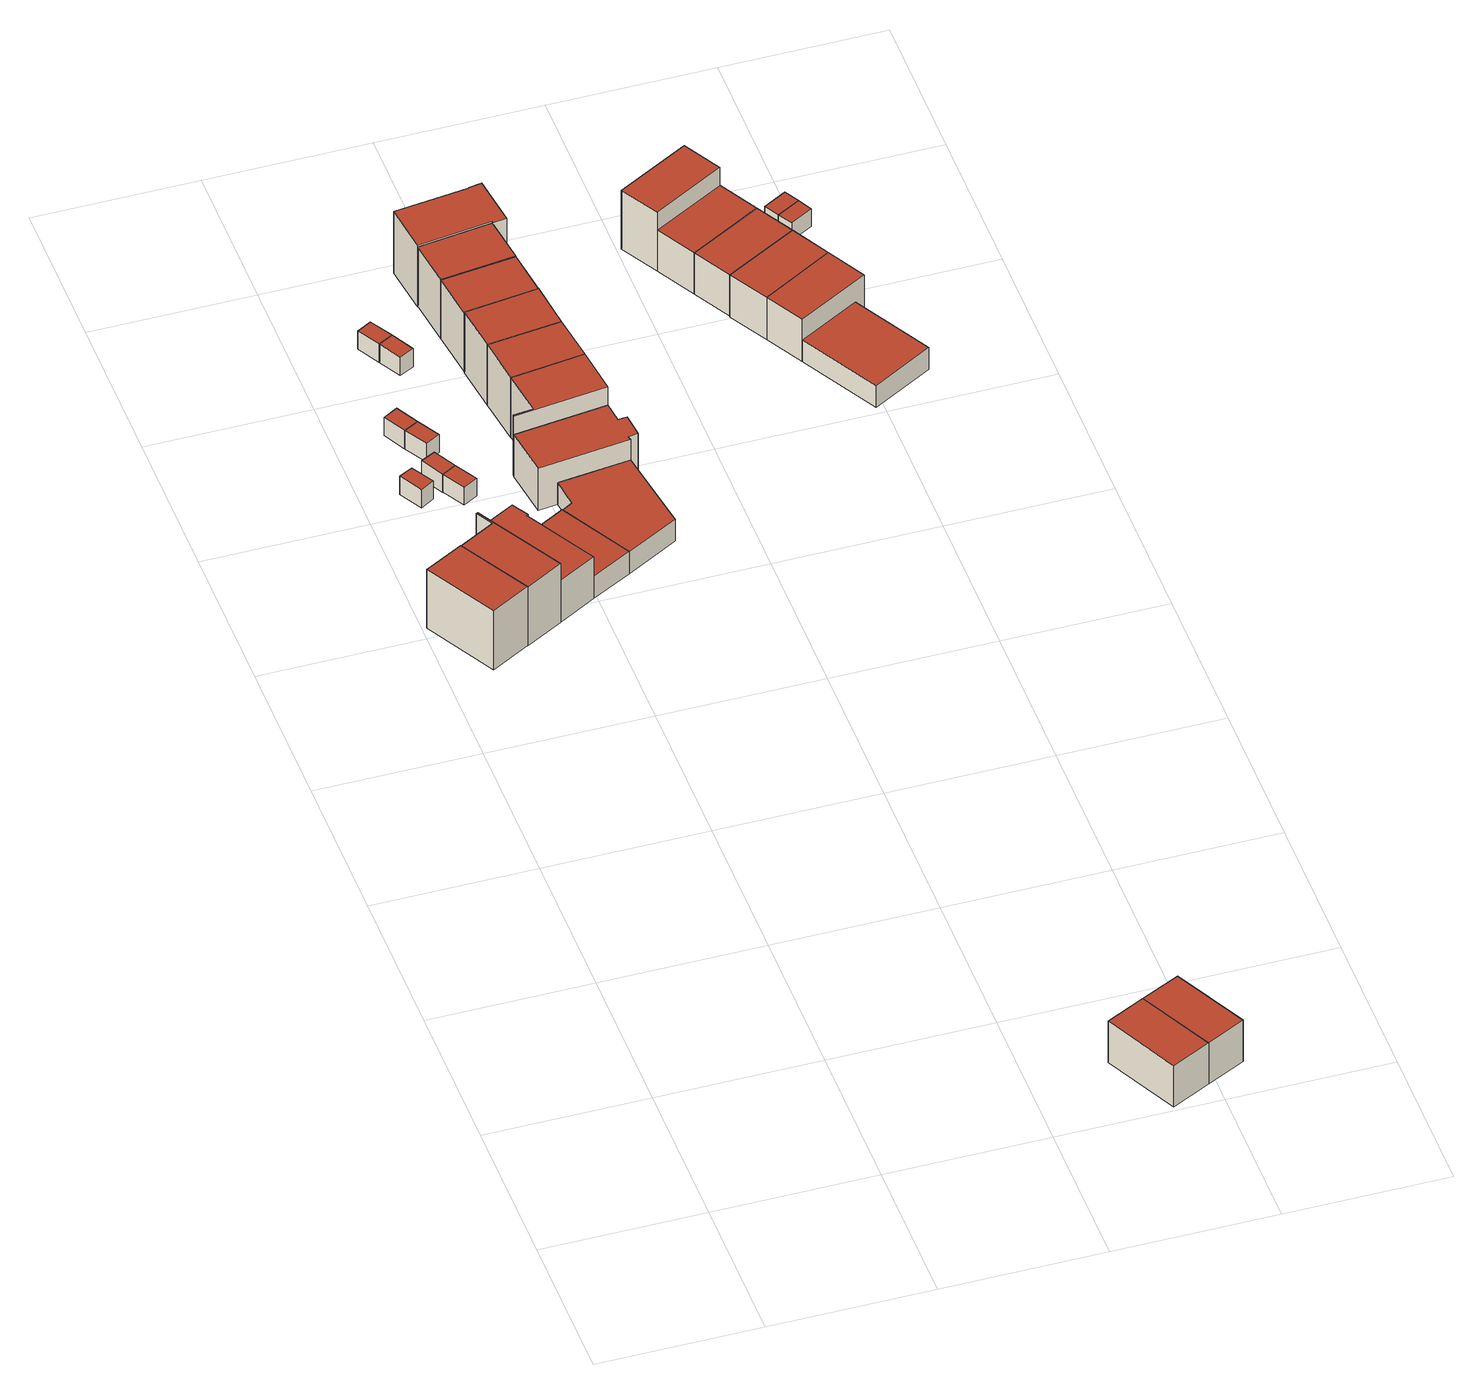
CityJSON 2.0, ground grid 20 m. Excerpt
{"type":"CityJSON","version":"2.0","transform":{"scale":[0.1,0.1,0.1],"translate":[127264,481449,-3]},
"CityObjects":{
"building1":{"type":"Building","attributes":{"b3_dak_type":"slanted","b3_h_dak_50p":5.55,"b3_h_dak_70p":6.26,"b3_h_dak_max":7.41,"b3_h_dak_min":1.38,"b3_h_maaiveld":-2.45,"b3_kas_warenhuis":false,"b3_mutatie_ahn3_ahn4":false,"b3_reconstructie_onvolledig":false,"b3_rmse_lod12":1.51,"b3_rmse_lod13":1.51,"b3_rmse_lod22":0.145,"b3_val3dity_lod12":"[]","b3_val3dity_lod13":"[]","b3_val3dity_lod22":"[]","b3_volume_lod12":475.88,"b3_volume_lod13":475.88,"b3_volume_lod22":431.52,"geconstateerd":false,"oorspronkelijkbouwjaar":2007,"status":"Pand in gebruik"},"children":["building1-1"]},
"building1-1":{"type":"BuildingPart","parents":["building1"],"geometry":[{"type":"Solid","lod":"1.2","boundaries":[[[[0,1,2,3]],[[4,1,0,5]],[[5,0,3,6]],[[7,2,1,4]],[[6,3,2,7]],[[6,7,4,5]]]],"semantics":{"surfaces":[{"type":"GroundSurface"},{"type":"WallSurface","on_footprint_edge":true},{"type":"RoofSurface"}],"values":[[0,1,1,1,1,2]]}}]},
"building2":{"type":"Building","attributes":{"b3_dak_type":"slanted","b3_h_dak_50p":5.43,"b3_h_dak_70p":6.22,"b3_h_dak_max":7.41,"b3_h_dak_min":0.81,"b3_h_maaiveld":-2.46,"b3_kas_warenhuis":false,"b3_mutatie_ahn3_ahn4":false,"b3_reconstructie_onvolledig":false,"b3_rmse_lod12":1.65,"b3_rmse_lod13":1.65,"b3_rmse_lod22":0.191,"b3_val3dity_lod12":"[]","b3_val3dity_lod13":"[]","b3_val3dity_lod22":"[]","b3_volume_lod12":479.46,"b3_volume_lod13":479.46,"b3_volume_lod22":434.82,"geconstateerd":false,"oorspronkelijkbouwjaar":2007,"status":"Pand in gebruik"},"children":["building2-1"]},
"building2-1":{"type":"BuildingPart","parents":["building2"],"geometry":[{"type":"Solid","lod":"1.2","boundaries":[[[[8,9,10,11,12,13]],[[14,11,10,15]],[[16,9,8,17]],[[15,10,9,16]],[[17,8,13,18]],[[18,13,12,19]],[[19,12,11,14]],[[19,14,15,16,17,18]]]],"semantics":{"surfaces":[{"type":"GroundSurface"},{"type":"WallSurface","on_footprint_edge":true},{"type":"RoofSurface"}],"values":[[0,1,1,1,1,1,1,2]]}}]},
"building3":{"type":"Building","attributes":{"b3_dak_type":"multiple horizontal","b3_h_dak_50p":0.16,"b3_h_dak_70p":0.18,"b3_h_dak_max":0.24,"b3_h_dak_min":0.11,"b3_h_maaiveld":-2.47,"b3_kas_warenhuis":false,"b3_mutatie_ahn3_ahn4":false,"b3_reconstructie_onvolledig":false,"b3_rmse_lod12":0.0331,"b3_rmse_lod13":0.0331,"b3_rmse_lod22":0.027,"b3_val3dity_lod12":"[]","b3_val3dity_lod13":"[]","b3_val3dity_lod22":"[]","b3_volume_lod12":17.15,"b3_volume_lod13":17.15,"b3_volume_lod22":17.08,"geconstateerd":false,"oorspronkelijkbouwjaar":2007,"status":"Pand in gebruik"},"children":["building3-1"]},
"building3-1":{"type":"BuildingPart","parents":["building3"],"geometry":[{"type":"Solid","lod":"1.2","boundaries":[[[[20,21,22,23]],[[24,20,23,25]],[[25,23,22,26]],[[26,22,21,27]],[[27,21,20,24]],[[27,24,25,26]]]],"semantics":{"surfaces":[{"type":"GroundSurface"},{"type":"WallSurface","on_footprint_edge":true},{"type":"RoofSurface"}],"values":[[0,1,1,1,1,2]]}}]},
"building4":{"type":"Building","attributes":{"b3_dak_type":"slanted","b3_h_dak_50p":3.64,"b3_h_dak_70p":3.66,"b3_h_dak_max":7.39,"b3_h_dak_min":0.47,"b3_h_maaiveld":-2.45,"b3_kas_warenhuis":false,"b3_mutatie_ahn3_ahn4":false,"b3_reconstructie_onvolledig":false,"b3_rmse_lod12":1.37,"b3_rmse_lod13":1.37,"b3_rmse_lod22":0.484,"b3_val3dity_lod12":"[]","b3_val3dity_lod13":"[]","b3_val3dity_lod22":"[]","b3_volume_lod12":416.03,"b3_volume_lod13":416.03,"b3_volume_lod22":372.47,"geconstateerd":false,"oorspronkelijkbouwjaar":2007,"status":"Pand in gebruik"},"children":["building4-1"]},
"building4-1":{"type":"BuildingPart","parents":["building4"],"geometry":[{"type":"Solid","lod":"1.2","boundaries":[[[[28,29,30,31,11,10]],[[32,29,28,33]],[[34,30,29,32]],[[33,28,10,35]],[[36,31,30,34]],[[35,10,11,37]],[[37,11,31,36]],[[37,36,34,32,33,35]]]],"semantics":{"surfaces":[{"type":"GroundSurface"},{"type":"WallSurface","on_footprint_edge":true},{"type":"RoofSurface"}],"values":[[0,1,1,1,1,1,1,2]]}}]},
"building5":{"type":"Building","attributes":{"b3_dak_type":"multiple horizontal","b3_h_dak_50p":0.17,"b3_h_dak_70p":0.19,"b3_h_dak_max":0.23,"b3_h_dak_min":0.1,"b3_h_maaiveld":-2.46,"b3_kas_warenhuis":false,"b3_mutatie_ahn3_ahn4":false,"b3_reconstructie_onvolledig":false,"b3_rmse_lod12":0.03,"b3_rmse_lod13":0.03,"b3_rmse_lod22":0.0241,"b3_val3dity_lod12":"[]","b3_val3dity_lod13":"[]","b3_val3dity_lod22":"[]","b3_volume_lod12":17.31,"b3_volume_lod13":17.31,"b3_volume_lod22":17.24,"geconstateerd":false,"oorspronkelijkbouwjaar":2007,"status":"Pand in gebruik"},"children":["building5-1"]},
"building5-1":{"type":"BuildingPart","parents":["building5"],"geometry":[{"type":"Solid","lod":"1.2","boundaries":[[[[38,39,40,41]],[[42,39,38,43]],[[43,38,41,44]],[[45,40,39,42]],[[44,41,40,45]],[[44,45,42,43]]]],"semantics":{"surfaces":[{"type":"GroundSurface"},{"type":"WallSurface","on_footprint_edge":true},{"type":"RoofSurface"}],"values":[[0,1,1,1,1,2]]}}]},
"building6":{"type":"Building","attributes":{"b3_dak_type":"multiple horizontal","b3_h_dak_50p":0.17,"b3_h_dak_70p":0.19,"b3_h_dak_max":0.25,"b3_h_dak_min":0.11,"b3_h_maaiveld":-2.45,"b3_kas_warenhuis":false,"b3_mutatie_ahn3_ahn4":false,"b3_reconstructie_onvolledig":false,"b3_rmse_lod12":0.0296,"b3_rmse_lod13":0.0296,"b3_rmse_lod22":0.0265,"b3_val3dity_lod12":"[]","b3_val3dity_lod13":"[]","b3_val3dity_lod22":"[]","b3_volume_lod12":17.19,"b3_volume_lod13":17.19,"b3_volume_lod22":17.15,"geconstateerd":false,"oorspronkelijkbouwjaar":2007,"status":"Pand in gebruik"},"children":["building6-1"]},
"building6-1":{"type":"BuildingPart","parents":["building6"],"geometry":[{"type":"Solid","lod":"1.2","boundaries":[[[[46,47,48,49,50]],[[42,47,46,51]],[[43,48,47,42]],[[52,49,48,43]],[[51,46,50,53]],[[53,50,49,52]],[[53,52,43,42,51]]]],"semantics":{"surfaces":[{"type":"GroundSurface"},{"type":"WallSurface","on_footprint_edge":true},{"type":"RoofSurface"}],"values":[[0,1,1,1,1,1,2]]}}]},
"building7":{"type":"Building","attributes":{"b3_dak_type":"multiple horizontal","b3_h_dak_50p":0.18,"b3_h_dak_70p":0.2,"b3_h_dak_max":0.23,"b3_h_dak_min":0.12,"b3_h_maaiveld":-2.46,"b3_kas_warenhuis":false,"b3_mutatie_ahn3_ahn4":false,"b3_reconstructie_onvolledig":false,"b3_rmse_lod12":0.0289,"b3_rmse_lod13":0.0289,"b3_rmse_lod22":0.025,"b3_val3dity_lod12":"[]","b3_val3dity_lod13":"[]","b3_val3dity_lod22":"[]","b3_volume_lod12":17.38,"b3_volume_lod13":17.38,"b3_volume_lod22":17.32,"geconstateerd":false,"oorspronkelijkbouwjaar":2007,"status":"Pand in gebruik"},"children":["building7-1"]},
"building7-1":{"type":"BuildingPart","parents":["building7"],"geometry":[{"type":"Solid","lod":"1.2","boundaries":[[[[54,55,56,57]],[[58,55,54,59]],[[59,54,57,60]],[[61,56,55,58]],[[60,57,56,61]],[[60,61,58,59]]]],"semantics":{"surfaces":[{"type":"GroundSurface"},{"type":"WallSurface","on_footprint_edge":true},{"type":"RoofSurface"}],"values":[[0,1,1,1,1,2]]}}]},
"building8":{"type":"Building","attributes":{"b3_dak_type":"multiple horizontal","b3_h_dak_50p":0.18,"b3_h_dak_70p":0.2,"b3_h_dak_max":0.25,"b3_h_dak_min":0.1,"b3_h_maaiveld":-2.46,"b3_kas_warenhuis":false,"b3_mutatie_ahn3_ahn4":false,"b3_reconstructie_onvolledig":false,"b3_rmse_lod12":0.0303,"b3_rmse_lod13":0.0303,"b3_rmse_lod22":0.0271,"b3_val3dity_lod12":"[]","b3_val3dity_lod13":"[]","b3_val3dity_lod22":"[]","b3_volume_lod12":17.37,"b3_volume_lod13":17.37,"b3_volume_lod22":17.3,"geconstateerd":false,"oorspronkelijkbouwjaar":2007,"status":"Pand in gebruik"},"children":["building8-1"]},
"building8-1":{"type":"BuildingPart","parents":["building8"],"geometry":[{"type":"Solid","lod":"1.2","boundaries":[[[[62,63,55,54]],[[64,63,62,65]],[[65,62,54,59]],[[58,55,63,64]],[[59,54,55,58]],[[59,58,64,65]]]],"semantics":{"surfaces":[{"type":"GroundSurface"},{"type":"WallSurface","on_footprint_edge":true},{"type":"RoofSurface"}],"values":[[0,1,1,1,1,2]]}}]},
"building9":{"type":"Building","attributes":{"b3_dak_type":"slanted","b3_h_dak_50p":0.76,"b3_h_dak_70p":0.78,"b3_h_dak_max":3.85,"b3_h_dak_min":0.59,"b3_h_maaiveld":-2.47,"b3_kas_warenhuis":false,"b3_mutatie_ahn3_ahn4":false,"b3_reconstructie_onvolledig":false,"b3_rmse_lod12":0.709,"b3_rmse_lod13":0.709,"b3_rmse_lod22":0.72,"b3_val3dity_lod12":"[]","b3_val3dity_lod13":"[]","b3_val3dity_lod22":"[]","b3_volume_lod12":186.04,"b3_volume_lod13":186.04,"b3_volume_lod22":183.88,"geconstateerd":false,"oorspronkelijkbouwjaar":2007,"status":"Pand in gebruik"},"children":["building9-1"]},
"building9-1":{"type":"BuildingPart","parents":["building9"],"geometry":[{"type":"Solid","lod":"1.2","boundaries":[[[[66,31,30,67]],[[68,31,66,69]],[[69,66,67,70]],[[71,30,31,68]],[[70,67,30,71]],[[70,71,68,69]]]],"semantics":{"surfaces":[{"type":"GroundSurface"},{"type":"WallSurface","on_footprint_edge":true},{"type":"RoofSurface"}],"values":[[0,1,1,1,1,2]]}}]},
"building10":{"type":"Building","attributes":{"b3_dak_type":"multiple horizontal","b3_h_dak_50p":0.18,"b3_h_dak_70p":0.2,"b3_h_dak_max":0.24,"b3_h_dak_min":0.06,"b3_h_maaiveld":-2.47,"b3_kas_warenhuis":false,"b3_mutatie_ahn3_ahn4":false,"b3_reconstructie_onvolledig":false,"b3_rmse_lod12":0.0325,"b3_rmse_lod13":0.0325,"b3_rmse_lod22":0.0288,"b3_val3dity_lod12":"[]","b3_val3dity_lod13":"[]","b3_val3dity_lod22":"[]","b3_volume_lod12":17.5,"b3_volume_lod13":17.5,"b3_volume_lod22":17.43,"geconstateerd":false,"oorspronkelijkbouwjaar":2007,"status":"Pand in gebruik"},"children":["building10-1"]},
"building10-1":{"type":"BuildingPart","parents":["building10"],"geometry":[{"type":"Solid","lod":"1.2","boundaries":[[[[72,73,74,75]],[[76,74,73,77]],[[78,75,74,76]],[[79,72,75,78]],[[77,73,72,79]],[[77,79,78,76]]]],"semantics":{"surfaces":[{"type":"GroundSurface"},{"type":"WallSurface","on_footprint_edge":true},{"type":"RoofSurface"}],"values":[[0,1,1,1,1,2]]}}]},
"building11":{"type":"Building","attributes":{"b3_dak_type":"multiple horizontal","b3_h_dak_50p":0.19,"b3_h_dak_70p":0.21,"b3_h_dak_max":0.26,"b3_h_dak_min":0.1,"b3_h_maaiveld":-2.47,"b3_kas_warenhuis":false,"b3_mutatie_ahn3_ahn4":false,"b3_reconstructie_onvolledig":false,"b3_rmse_lod12":0.0325,"b3_rmse_lod13":0.0325,"b3_rmse_lod22":0.0274,"b3_val3dity_lod12":"[]","b3_val3dity_lod13":"[]","b3_val3dity_lod22":"[]","b3_volume_lod12":17.54,"b3_volume_lod13":17.54,"b3_volume_lod22":17.46,"geconstateerd":false,"oorspronkelijkbouwjaar":2007,"status":"Pand in gebruik"},"children":["building11-1"]},
"building11-1":{"type":"BuildingPart","parents":["building11"],"geometry":[{"type":"Solid","lod":"1.2","boundaries":[[[[80,74,73,81,82]],[[76,74,80,83]],[[77,73,74,76]],[[84,81,73,77]],[[83,80,82,85]],[[85,82,81,84]],[[85,84,77,76,83]]]],"semantics":{"surfaces":[{"type":"GroundSurface"},{"type":"WallSurface","on_footprint_edge":true},{"type":"RoofSurface"}],"values":[[0,1,1,1,1,1,2]]}}]},
"building12":{"type":"Building","attributes":{"b3_dak_type":"multiple horizontal","b3_h_dak_50p":3.63,"b3_h_dak_70p":3.67,"b3_h_dak_max":3.85,"b3_h_dak_min":3.52,"b3_h_maaiveld":-2.39,"b3_kas_warenhuis":false,"b3_mutatie_ahn3_ahn4":false,"b3_reconstructie_onvolledig":false,"b3_rmse_lod12":0.0623,"b3_rmse_lod13":0.0623,"b3_rmse_lod22":0.0353,"b3_val3dity_lod12":"[]","b3_val3dity_lod13":"[]","b3_val3dity_lod22":"[]","b3_volume_lod12":334.62,"b3_volume_lod13":334.62,"b3_volume_lod22":333.1,"geconstateerd":false,"oorspronkelijkbouwjaar":2007,"status":"Pand in gebruik"},"children":["building12-1"]},
"building12-1":{"type":"BuildingPart","parents":["building12"],"geometry":[{"type":"Solid","lod":"1.2","boundaries":[[[[86,87,88,89]],[[90,87,86,91]],[[91,86,89,92]],[[93,88,87,90]],[[92,89,88,93]],[[92,93,90,91]]]],"semantics":{"surfaces":[{"type":"GroundSurface"},{"type":"WallSurface","on_footprint_edge":true},{"type":"RoofSurface"}],"values":[[0,1,1,1,1,2]]}}]},
"building13":{"type":"Building","attributes":{"b3_dak_type":"multiple horizontal","b3_h_dak_50p":0.69,"b3_h_dak_70p":0.71,"b3_h_dak_max":1.67,"b3_h_dak_min":0.59,"b3_h_maaiveld":-2.48,"b3_kas_warenhuis":false,"b3_mutatie_ahn3_ahn4":false,"b3_reconstructie_onvolledig":false,"b3_rmse_lod12":0.22,"b3_rmse_lod13":0.22,"b3_rmse_lod22":0.231,"b3_val3dity_lod12":"[]","b3_val3dity_lod13":"[]","b3_val3dity_lod22":"[]","b3_volume_lod12":355.61,"b3_volume_lod13":355.61,"b3_volume_lod22":354.01,"geconstateerd":false,"oorspronkelijkbouwjaar":2007,"status":"Pand in gebruik"},"children":["building13-1"]},
"building13-1":{"type":"BuildingPart","parents":["building13"],"geometry":[{"type":"Solid","lod":"1.2","boundaries":[[[[94,66,67,95,96,97]],[[98,66,94,99]],[[100,96,95,101]],[[102,97,96,100]],[[99,94,97,102]],[[101,95,67,103]],[[103,67,66,98]],[[103,98,99,102,100,101]]]],"semantics":{"surfaces":[{"type":"GroundSurface"},{"type":"WallSurface","on_footprint_edge":true},{"type":"RoofSurface"}],"values":[[0,1,1,1,1,1,1,2]]}}]},
"building14":{"type":"Building","attributes":{"b3_dak_type":"slanted","b3_h_dak_50p":3.69,"b3_h_dak_70p":3.75,"b3_h_dak_max":7.38,"b3_h_dak_min":0.69,"b3_h_maaiveld":-2.47,"b3_kas_warenhuis":false,"b3_mutatie_ahn3_ahn4":false,"b3_reconstructie_onvolledig":false,"b3_rmse_lod12":1.43,"b3_rmse_lod13":1.43,"b3_rmse_lod22":0.625,"b3_val3dity_lod12":"[]","b3_val3dity_lod13":"[]","b3_val3dity_lod22":"[]","b3_volume_lod12":465.34,"b3_volume_lod13":465.34,"b3_volume_lod22":418.45,"geconstateerd":false,"oorspronkelijkbouwjaar":2007,"status":"Pand in gebruik"},"children":["building14-1"]},
"building14-1":{"type":"BuildingPart","parents":["building14"],"geometry":[{"type":"Solid","lod":"1.2","boundaries":[[[[104,105,106,107,108,109,110,97]],[[111,105,104,112]],[[112,104,97,113]],[[113,97,110,114]],[[115,108,107,116]],[[117,109,108,115]],[[118,106,105,111]],[[114,110,109,117]],[[116,107,106,118]],[[116,118,111,112,113,114,117,115]]]],"semantics":{"surfaces":[{"type":"GroundSurface"},{"type":"WallSurface","on_footprint_edge":true},{"type":"RoofSurface"}],"values":[[0,1,1,1,1,1,1,1,1,2]]}}]},
"building15":{"type":"Building","attributes":{"b3_dak_type":"slanted","b3_h_dak_50p":6.24,"b3_h_dak_70p":6.43,"b3_h_dak_max":7.4,"b3_h_dak_min":3.67,"b3_h_maaiveld":-2.45,"b3_kas_warenhuis":false,"b3_mutatie_ahn3_ahn4":false,"b3_reconstructie_onvolledig":false,"b3_rmse_lod12":1.21,"b3_rmse_lod13":1.21,"b3_rmse_lod22":0.126,"b3_val3dity_lod12":"[]","b3_val3dity_lod13":"[]","b3_val3dity_lod22":"[]","b3_volume_lod12":489.45,"b3_volume_lod13":489.45,"b3_volume_lod22":456.31,"geconstateerd":false,"oorspronkelijkbouwjaar":2007,"status":"Pand in gebruik"},"children":["building15-1"]},
"building15-1":{"type":"BuildingPart","parents":["building15"],"geometry":[{"type":"Solid","lod":"1.2","boundaries":[[[[119,120,121,122,123,124]],[[125,122,121,126]],[[127,120,119,128]],[[126,121,120,127]],[[128,119,124,129]],[[129,124,123,130]],[[130,123,122,125]],[[130,125,126,127,128,129]]]],"semantics":{"surfaces":[{"type":"GroundSurface"},{"type":"WallSurface","on_footprint_edge":true},{"type":"RoofSurface"}],"values":[[0,1,1,1,1,1,1,2]]}}]},
"building16":{"type":"Building","attributes":{"b3_dak_type":"multiple horizontal","b3_h_dak_50p":3.63,"b3_h_dak_70p":3.66,"b3_h_dak_max":3.88,"b3_h_dak_min":-2.36,"b3_h_maaiveld":-2.39,"b3_kas_warenhuis":false,"b3_mutatie_ahn3_ahn4":false,"b3_reconstructie_onvolledig":false,"b3_rmse_lod12":0.751,"b3_rmse_lod13":0.751,"b3_rmse_lod22":0.736,"b3_val3dity_lod12":"[]","b3_val3dity_lod13":"[]","b3_val3dity_lod22":"[]","b3_volume_lod12":334.76,"b3_volume_lod13":334.76,"b3_volume_lod22":333.28,"geconstateerd":false,"oorspronkelijkbouwjaar":2007,"status":"Pand in gebruik"},"children":["building16-1"]},
"building16-1":{"type":"BuildingPart","parents":["building16"],"geometry":[{"type":"Solid","lod":"1.2","boundaries":[[[[89,131,132,86]],[[133,131,89,92]],[[134,132,131,133]],[[92,89,86,91]],[[91,86,132,134]],[[91,134,133,92]]]],"semantics":{"surfaces":[{"type":"GroundSurface"},{"type":"WallSurface","on_footprint_edge":true},{"type":"RoofSurface"}],"values":[[0,1,1,1,1,2]]}}]},
"building17":{"type":"Building","attributes":{"b3_dak_type":"slanted","b3_h_dak_50p":6.28,"b3_h_dak_70p":6.43,"b3_h_dak_max":7.4,"b3_h_dak_min":3.94,"b3_h_maaiveld":-2.45,"b3_kas_warenhuis":false,"b3_mutatie_ahn3_ahn4":false,"b3_reconstructie_onvolledig":false,"b3_rmse_lod12":1.17,"b3_rmse_lod13":1.17,"b3_rmse_lod22":0.107,"b3_val3dity_lod12":"[]","b3_val3dity_lod13":"[]","b3_val3dity_lod22":"[]","b3_volume_lod12":484.49,"b3_volume_lod13":484.49,"b3_volume_lod22":456.55,"geconstateerd":false,"oorspronkelijkbouwjaar":2007,"status":"Pand in gebruik"},"children":["building17-1"]},
"building17-1":{"type":"BuildingPart","parents":["building17"],"geometry":[{"type":"Solid","lod":"1.2","boundaries":[[[[135,136,137,138]],[[139,136,135,140]],[[126,137,136,139]],[[140,135,138,127]],[[127,138,137,126]],[[127,126,139,140]]]],"semantics":{"surfaces":[{"type":"GroundSurface"},{"type":"WallSurface","on_footprint_edge":true},{"type":"RoofSurface"}],"values":[[0,1,1,1,1,2]]}}]},
"building18":{"type":"Building","attributes":{"b3_dak_type":"slanted","b3_h_dak_50p":6.24,"b3_h_dak_70p":6.43,"b3_h_dak_max":7.38,"b3_h_dak_min":3.92,"b3_h_maaiveld":-2.45,"b3_kas_warenhuis":false,"b3_mutatie_ahn3_ahn4":false,"b3_reconstructie_onvolledig":false,"b3_rmse_lod12":1.17,"b3_rmse_lod13":1.17,"b3_rmse_lod22":0.0563,"b3_val3dity_lod12":"[]","b3_val3dity_lod13":"[]","b3_val3dity_lod22":"[]","b3_volume_lod12":484.85,"b3_volume_lod13":484.85,"b3_volume_lod22":456.9,"geconstateerd":false,"oorspronkelijkbouwjaar":2007,"status":"Pand in gebruik"},"children":["building18-1"]},
"building18-1":{"type":"BuildingPart","parents":["building18"],"geometry":[{"type":"Solid","lod":"1.2","boundaries":[[[[141,142,136,135]],[[143,142,141,144]],[[139,136,142,143]],[[144,141,135,140]],[[140,135,136,139]],[[140,139,143,144]]]],"semantics":{"surfaces":[{"type":"GroundSurface"},{"type":"WallSurface","on_footprint_edge":true},{"type":"RoofSurface"}],"values":[[0,1,1,1,1,2]]}}]},
"building19":{"type":"Building","attributes":{"b3_dak_type":"slanted","b3_h_dak_50p":5.61,"b3_h_dak_70p":6.33,"b3_h_dak_max":7.41,"b3_h_dak_min":3.96,"b3_h_maaiveld":-2.45,"b3_kas_warenhuis":false,"b3_mutatie_ahn3_ahn4":false,"b3_reconstructie_onvolledig":false,"b3_rmse_lod12":1.22,"b3_rmse_lod13":1.22,"b3_rmse_lod22":0.0267,"b3_val3dity_lod12":"[]","b3_val3dity_lod13":"[]","b3_val3dity_lod22":"[]","b3_volume_lod12":478.93,"b3_volume_lod13":478.93,"b3_volume_lod22":444.09,"geconstateerd":false,"oorspronkelijkbouwjaar":2007,"status":"Pand in gebruik"},"children":["building19-1"]},
"building19-1":{"type":"BuildingPart","parents":["building19"],"geometry":[{"type":"Solid","lod":"1.2","boundaries":[[[[145,146,147,148]],[[149,146,145,150]],[[151,147,146,149]],[[150,145,148,152]],[[152,148,147,151]],[[152,151,149,150]]]],"semantics":{"surfaces":[{"type":"GroundSurface"},{"type":"WallSurface","on_footprint_edge":true},{"type":"RoofSurface"}],"values":[[0,1,1,1,1,2]]}}]},
"building20":{"type":"Building","attributes":{"b3_dak_type":"slanted","b3_h_dak_50p":5.66,"b3_h_dak_70p":6.43,"b3_h_dak_max":7.62,"b3_h_dak_min":3.91,"b3_h_maaiveld":-2.44,"b3_kas_warenhuis":false,"b3_mutatie_ahn3_ahn4":false,"b3_reconstructie_onvolledig":false,"b3_rmse_lod12":1.26,"b3_rmse_lod13":1.26,"b3_rmse_lod22":0.386,"b3_val3dity_lod12":"[]","b3_val3dity_lod13":"[]","b3_val3dity_lod22":"[]","b3_volume_lod12":481.92,"b3_volume_lod13":481.92,"b3_volume_lod22":442.8,"geconstateerd":false,"oorspronkelijkbouwjaar":2007,"status":"Pand in gebruik"},"children":["building20-1"]},
"building20-1":{"type":"BuildingPart","parents":["building20"],"geometry":[{"type":"Solid","lod":"1.2","boundaries":[[[[153,154,146,145]],[[155,154,153,156]],[[157,146,154,155]],[[156,153,145,158]],[[158,145,146,157]],[[158,157,155,156]]]],"semantics":{"surfaces":[{"type":"GroundSurface"},{"type":"WallSurface","on_footprint_edge":true},{"type":"RoofSurface"}],"values":[[0,1,1,1,1,2]]}}]},
"building21":{"type":"Building","attributes":{"b3_dak_type":"slanted","b3_h_dak_50p":6.6,"b3_h_dak_70p":6.62,"b3_h_dak_max":7.61,"b3_h_dak_min":0.67,"b3_h_maaiveld":-2.49,"b3_kas_warenhuis":false,"b3_mutatie_ahn3_ahn4":false,"b3_reconstructie_onvolledig":false,"b3_rmse_lod12":2.24,"b3_rmse_lod13":2.22,"b3_rmse_lod22":0.386,"b3_val3dity_lod12":"[]","b3_val3dity_lod13":"[]","b3_val3dity_lod22":"[]","b3_volume_lod12":612.95,"b3_volume_lod13":612.56,"b3_volume_lod22":510.27,"geconstateerd":false,"oorspronkelijkbouwjaar":2007,"status":"Pand in gebruik"},"children":["building21-1"]},
"building21-1":{"type":"BuildingPart","parents":["building21"],"geometry":[{"type":"Solid","lod":"1.2","boundaries":[[[[159,160,161,162,163,164,165,166]],[[167,162,161,168]],[[169,163,162,167]],[[170,160,159,171]],[[171,159,166,172]],[[168,161,160,170]],[[172,166,165,173]],[[174,164,163,169]],[[173,165,164,174]],[[173,174,169,167,168,170,171,172]]]],"semantics":{"surfaces":[{"type":"GroundSurface"},{"type":"WallSurface","on_footprint_edge":true},{"type":"RoofSurface"}],"values":[[0,1,1,1,1,1,1,1,1,2]]}}]},
"building22":{"type":"Building","attributes":{"b3_dak_type":"slanted","b3_h_dak_50p":5.5,"b3_h_dak_70p":6.24,"b3_h_dak_max":7.41,"b3_h_dak_min":1.37,"b3_h_maaiveld":-2.44,"b3_kas_warenhuis":false,"b3_mutatie_ahn3_ahn4":false,"b3_reconstructie_onvolledig":false,"b3_rmse_lod12":1.54,"b3_rmse_lod13":1.54,"b3_rmse_lod22":0.269,"b3_val3dity_lod12":"[]","b3_val3dity_lod13":"[]","b3_val3dity_lod22":"[]","b3_volume_lod12":475.5,"b3_volume_lod13":475.5,"b3_volume_lod22":433.22,"geconstateerd":false,"oorspronkelijkbouwjaar":2007,"status":"Pand in gebruik"},"children":["building22-1"]},
"building22-1":{"type":"BuildingPart","parents":["building22"],"geometry":[{"type":"Solid","lod":"1.2","boundaries":[[[[175,176,177,178]],[[179,176,175,180]],[[181,177,176,179]],[[180,175,178,182]],[[182,178,177,181]],[[182,181,179,180]]]],"semantics":{"surfaces":[{"type":"GroundSurface"},{"type":"WallSurface","on_footprint_edge":true},{"type":"RoofSurface"}],"values":[[0,1,1,1,1,2]]}}]},
"building23":{"type":"Building","attributes":{"b3_dak_type":"slanted","b3_h_dak_50p":3.69,"b3_h_dak_70p":3.71,"b3_h_dak_max":7.38,"b3_h_dak_min":2.61,"b3_h_maaiveld":-2.44,"b3_kas_warenhuis":false,"b3_mutatie_ahn3_ahn4":false,"b3_reconstructie_onvolledig":false,"b3_rmse_lod12":0.693,"b3_rmse_lod13":0.693,"b3_rmse_lod22":0.664,"b3_val3dity_lod12":"[]","b3_val3dity_lod13":"[]","b3_val3dity_lod22":"[]","b3_volume_lod12":348.22,"b3_volume_lod13":348.22,"b3_volume_lod22":343.07,"geconstateerd":false,"oorspronkelijkbouwjaar":2007,"status":"Pand in gebruik"},"children":["building23-1"]},
"building23-1":{"type":"BuildingPart","parents":["building23"],"geometry":[{"type":"Solid","lod":"1.2","boundaries":[[[[177,183,184,178]],[[185,184,183,186]],[[187,178,184,185]],[[188,177,178,187]],[[186,183,177,188]],[[186,188,187,185]]]],"semantics":{"surfaces":[{"type":"GroundSurface"},{"type":"WallSurface","on_footprint_edge":true},{"type":"RoofSurface"}],"values":[[0,1,1,1,1,2]]}}]},
"building24":{"type":"Building","attributes":{"b3_dak_type":"slanted","b3_h_dak_50p":3.67,"b3_h_dak_70p":3.68,"b3_h_dak_max":3.84,"b3_h_dak_min":1.38,"b3_h_maaiveld":-2.44,"b3_kas_warenhuis":false,"b3_mutatie_ahn3_ahn4":false,"b3_reconstructie_onvolledig":false,"b3_rmse_lod12":0.356,"b3_rmse_lod13":0.356,"b3_rmse_lod22":0.143,"b3_val3dity_lod12":"[]","b3_val3dity_lod13":"[]","b3_val3dity_lod22":"[]","b3_volume_lod12":334.79,"b3_volume_lod13":334.79,"b3_volume_lod22":329.99,"geconstateerd":false,"oorspronkelijkbouwjaar":2007,"status":"Pand in gebruik"},"children":["building24-1"]},
"building24-1":{"type":"BuildingPart","parents":["building24"],"geometry":[{"type":"Solid","lod":"1.2","boundaries":[[[[184,183,189,190]],[[186,183,184,185]],[[191,189,183,186]],[[185,184,190,192]],[[192,190,189,191]],[[192,191,186,185]]]],"semantics":{"surfaces":[{"type":"GroundSurface"},{"type":"WallSurface","on_footprint_edge":true},{"type":"RoofSurface"}],"values":[[0,1,1,1,1,2]]}}]},
"building25":{"type":"Building","attributes":{"b3_dak_type":"slanted","b3_h_dak_50p":3.67,"b3_h_dak_70p":3.69,"b3_h_dak_max":4.04,"b3_h_dak_min":1.39,"b3_h_maaiveld":-2.46,"b3_kas_warenhuis":false,"b3_mutatie_ahn3_ahn4":false,"b3_reconstructie_onvolledig":false,"b3_rmse_lod12":0.347,"b3_rmse_lod13":0.347,"b3_rmse_lod22":0.149,"b3_val3dity_lod12":"[]","b3_val3dity_lod13":"[]","b3_val3dity_lod22":"[]","b3_volume_lod12":336.44,"b3_volume_lod13":336.44,"b3_volume_lod22":331.79,"geconstateerd":false,"oorspronkelijkbouwjaar":2007,"status":"Pand in gebruik"},"children":["building25-1"]},
"building25-1":{"type":"BuildingPart","parents":["building25"],"geometry":[{"type":"Solid","lod":"1.2","boundaries":[[[[193,194,195,196]],[[192,194,193,197]],[[197,193,196,198]],[[191,195,194,192]],[[198,196,195,191]],[[198,191,192,197]]]],"semantics":{"surfaces":[{"type":"GroundSurface"},{"type":"WallSurface","on_footprint_edge":true},{"type":"RoofSurface"}],"values":[[0,1,1,1,1,2]]}}]},
"building26":{"type":"Building","attributes":{"b3_dak_type":"slanted","b3_h_dak_50p":3.68,"b3_h_dak_70p":3.7,"b3_h_dak_max":3.9,"b3_h_dak_min":1.37,"b3_h_maaiveld":-2.47,"b3_kas_warenhuis":false,"b3_mutatie_ahn3_ahn4":false,"b3_reconstructie_onvolledig":false,"b3_rmse_lod12":0.409,"b3_rmse_lod13":0.409,"b3_rmse_lod22":0.185,"b3_val3dity_lod12":"[]","b3_val3dity_lod13":"[]","b3_val3dity_lod22":"[]","b3_volume_lod12":338.01,"b3_volume_lod13":338.01,"b3_volume_lod22":333.51,"geconstateerd":false,"oorspronkelijkbouwjaar":2007,"status":"Pand in gebruik"},"children":["building26-1"]},
"building26-1":{"type":"BuildingPart","parents":["building26"],"geometry":[{"type":"Solid","lod":"1.2","boundaries":[[[[199,200,193,196]],[[201,200,199,202]],[[202,199,196,198]],[[197,193,200,201]],[[198,196,193,197]],[[198,197,201,202]]]],"semantics":{"surfaces":[{"type":"GroundSurface"},{"type":"WallSurface","on_footprint_edge":true},{"type":"RoofSurface"}],"values":[[0,1,1,1,1,2]]}}]},
"building27":{"type":"Building","attributes":{"b3_dak_type":"slanted","b3_h_dak_50p":0.71,"b3_h_dak_70p":0.73,"b3_h_dak_max":3.9,"b3_h_dak_min":0.62,"b3_h_maaiveld":-2.48,"b3_kas_warenhuis":false,"b3_mutatie_ahn3_ahn4":false,"b3_reconstructie_onvolledig":false,"b3_rmse_lod12":0.484,"b3_rmse_lod13":0.484,"b3_rmse_lod22":0.487,"b3_val3dity_lod12":"[]","b3_val3dity_lod13":"[]","b3_val3dity_lod22":"[]","b3_volume_lod12":308.11,"b3_volume_lod13":308.11,"b3_volume_lod22":307.2,"geconstateerd":false,"oorspronkelijkbouwjaar":2007,"status":"Pand in gebruik"},"children":["building27-1"]},
"building27-1":{"type":"BuildingPart","parents":["building27"],"geometry":[{"type":"Solid","lod":"1.2","boundaries":[[[[203,204,200,205]],[[206,204,203,207]],[[207,203,205,208]],[[209,200,204,206]],[[208,205,200,209]],[[208,209,206,207]]]],"semantics":{"surfaces":[{"type":"GroundSurface"},{"type":"WallSurface","on_footprint_edge":true},{"type":"RoofSurface"}],"values":[[0,1,1,1,1,2]]}}]},
"building28":{"type":"Building","attributes":{"b3_dak_type":"multiple horizontal","b3_h_dak_50p":0.15,"b3_h_dak_70p":0.17,"b3_h_dak_max":0.21,"b3_h_dak_min":0.09,"b3_h_maaiveld":-2.42,"b3_kas_warenhuis":false,"b3_mutatie_ahn3_ahn4":false,"b3_reconstructie_onvolledig":false,"b3_rmse_lod12":0.0311,"b3_rmse_lod13":0.0311,"b3_rmse_lod22":0.0247,"b3_val3dity_lod12":"[]","b3_val3dity_lod13":"[]","b3_val3dity_lod22":"[]","b3_volume_lod12":16.88,"b3_volume_lod13":16.88,"b3_volume_lod22":16.81,"geconstateerd":false,"oorspronkelijkbouwjaar":2007,"status":"Pand in gebruik"},"children":["building28-1"]},
"building28-1":{"type":"BuildingPart","parents":["building28"],"geometry":[{"type":"Solid","lod":"1.2","boundaries":[[[[210,211,212,213]],[[214,211,210,215]],[[216,212,211,214]],[[215,210,213,217]],[[217,213,212,216]],[[217,216,214,215]]]],"semantics":{"surfaces":[{"type":"GroundSurface"},{"type":"WallSurface","on_footprint_edge":true},{"type":"RoofSurface"}],"values":[[0,1,1,1,1,2]]}}]},
"building29":{"type":"Building","attributes":{"b3_dak_type":"multiple horizontal","b3_h_dak_50p":0.15,"b3_h_dak_70p":0.17,"b3_h_dak_max":0.21,"b3_h_dak_min":0.09,"b3_h_maaiveld":-2.43,"b3_kas_warenhuis":false,"b3_mutatie_ahn3_ahn4":false,"b3_reconstructie_onvolledig":false,"b3_rmse_lod12":0.0322,"b3_rmse_lod13":0.0322,"b3_rmse_lod22":0.0274,"b3_val3dity_lod12":"[]","b3_val3dity_lod13":"[]","b3_val3dity_lod22":"[]","b3_volume_lod12":16.9,"b3_volume_lod13":16.9,"b3_volume_lod22":16.86,"geconstateerd":false,"oorspronkelijkbouwjaar":2007,"status":"Pand in gebruik"},"children":["building29-1"]},
"building29-1":{"type":"BuildingPart","parents":["building29"],"geometry":[{"type":"Solid","lod":"1.2","boundaries":[[[[218,213,212,219]],[[217,213,218,220]],[[220,218,219,221]],[[216,212,213,217]],[[221,219,212,216]],[[221,216,217,220]]]],"semantics":{"surfaces":[{"type":"GroundSurface"},{"type":"WallSurface","on_footprint_edge":true},{"type":"RoofSurface"}],"values":[[0,1,1,1,1,2]]}}]}
},
"vertices":[
[102,954,6],[54,927,6],[5,1016,6],[53,1042,6],[54,927,93],[102,954,93],[53,1042,93],[5,1016,93],
[98,1067,5],[86,1088,5],[88,1089,5],[149,980,5],[102,954,5],[53,1042,5],[149,980,92],[88,1089,92],[86,1088,92],[98,1067,92],[53,1042,92],[102,954,92],
[62,1208,5],[46,1237,5],[63,1246,5],[79,1218,5],[62,1208,32],[79,1218,32],[63,1246,32],[46,1237,32],
[137,1116,5],[149,1095,5],[147,1094,5],[196,1006,5],[149,1095,67],[137,1116,67],[147,1094,67],[88,1089,67],[196,1006,67],[149,980,67],
[110,1235,5],[92,1225,5],[77,1254,5],[95,1263,5],[92,1225,32],[110,1235,32],[95,1263,32],[77,1254,32],
[108,1197,6],[92,1225,6],[110,1235,6],[119,1219,6],[126,1207,6],[108,1197,32],[119,1219,32],[126,1207,32],
[93,1317,5],[75,1307,5],[60,1335,5],[78,1345,5],[75,1307,32],[93,1317,32],[78,1345,32],[60,1335,32],
[109,1289,5],[91,1279,5],[91,1279,32],[109,1289,32],
[246,1033,5],[197,1122,5],[196,1006,38],[246,1033,38],[197,1122,38],[147,1094,38],
[95,1490,5],[111,1462,5],[93,1452,5],[77,1480,5],[93,1452,32],[111,1462,32],[77,1480,32],[95,1490,32],
[108,1424,5],[112,1460,5],[126,1433,5],[108,1424,32],[112,1460,32],[126,1433,32],
[590,29,6],[542,5,6],[496,98,6],[544,122,6],[542,5,67],[590,29,67],[544,122,67],[496,98,67],
[311,1069,5],[211,1130,5],[207,1167,5],[295,1178,5],[246,1033,37],[311,1069,37],[207,1167,37],[211,1130,37],[295,1178,37],[197,1122,37],
[183,1164,5],[175,1226,5],[289,1240,5],[292,1214,5],[303,1215,5],[306,1185,5],[294,1183,5],[175,1226,67],[183,1164,67],[295,1178,67],[294,1183,67],[303,1215,67],[292,1214,67],[306,1185,67],[289,1240,67],
[199,1231,6],[192,1288,6],[282,1300,6],[289,1240,6],[175,1226,6],[175,1228,6],[289,1240,94],[282,1300,94],[192,1288,94],[199,1231,94],[175,1228,94],[175,1226,94],
[592,145,6],[638,53,6],[592,145,67],[638,53,67],
[184,1348,5],[274,1359,5],[282,1300,5],[192,1288,5],[274,1359,94],[184,1348,94],
[177,1407,5],[267,1419,5],[267,1419,94],[177,1407,94],
[169,1467,6],[260,1478,6],[267,1419,6],[177,1407,6],[260,1478,93],[169,1467,93],[267,1419,93],[177,1407,93],
[162,1526,6],[252,1538,6],[252,1538,94],[162,1526,94],[260,1478,94],[169,1467,94],
[245,1600,5],[261,1602,5],[269,1538,5],[252,1536,5],[252,1538,5],[162,1526,5],[154,1588,5],[245,1599,5],[252,1536,96],[269,1538,96],[252,1538,96],[261,1602,96],[245,1600,96],[245,1599,96],[154,1588,96],[162,1526,96],
[405,1546,6],[494,1595,6],[520,1548,6],[431,1499,6],[494,1595,93],[405,1546,93],[520,1548,93],[431,1499,93],
[547,1499,6],[458,1450,6],[458,1450,67],[547,1499,67],[431,1499,67],[520,1548,67],
[573,1452,6],[484,1403,6],[573,1452,67],[484,1403,67],
[511,1355,5],[484,1403,5],[573,1452,5],[599,1405,5],[511,1355,67],[599,1405,67],
[625,1357,5],[537,1308,5],[537,1308,67],[625,1357,67],
[666,1252,5],[591,1210,5],[612,1350,5],[591,1210,37],[666,1252,37],[612,1350,37],[537,1308,37],
[568,1536,6],[597,1552,6],[607,1534,6],[578,1518,6],[597,1552,32],[568,1536,32],[607,1534,32],[578,1518,32],
[588,1501,6],[616,1516,6],[588,1501,32],[616,1516,32]
]}
